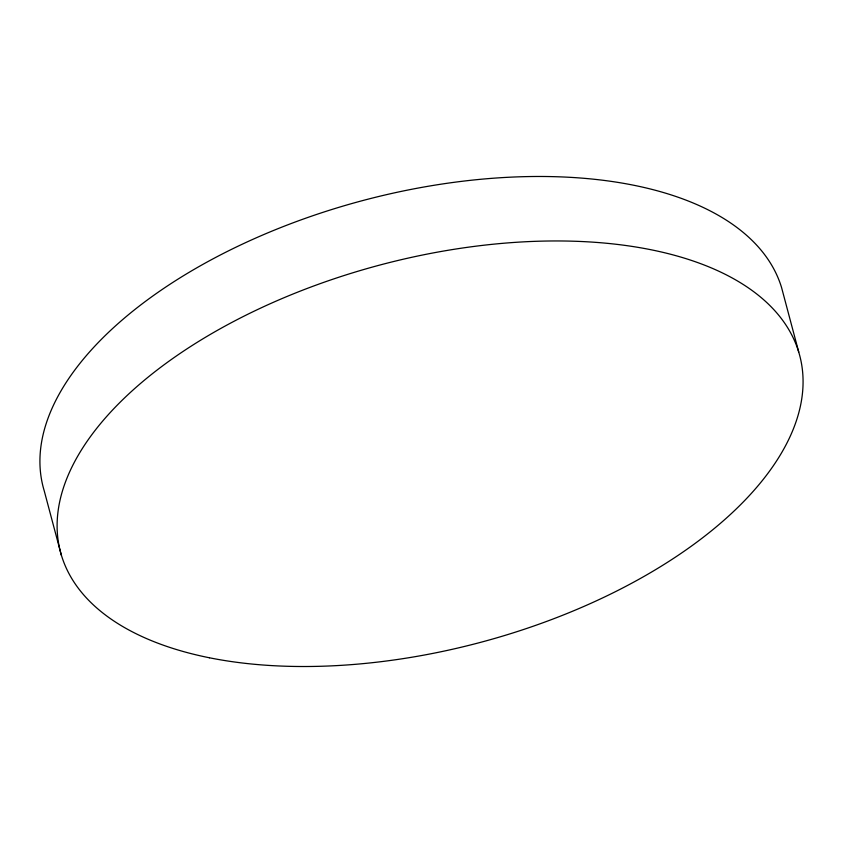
<?xml version="1.0" encoding="UTF-8"?>
<svg xmlns="http://www.w3.org/2000/svg" width="843" height="843" viewBox="0 0 843 843"><rect width="100%" height="100%" fill="white"/><g stroke="black" fill="none" stroke-linecap="round" stroke-linejoin="round"><path stroke-width="1.26" d="M798.753 352.111L781.598 287.642A382.469 195.27 -14.9 0 0 356.273 202.309A382.469 195.27 -14.9 0 0 44.247 490.889L61.402 555.358M209.443 657.782A382.469 195.27 -14.9 0 0 800.85 403.955A382.469 195.27 -14.9 0 0 279.939 299.455A382.469 195.27 -14.9 0 0 209.443 657.782"/></g></svg>
